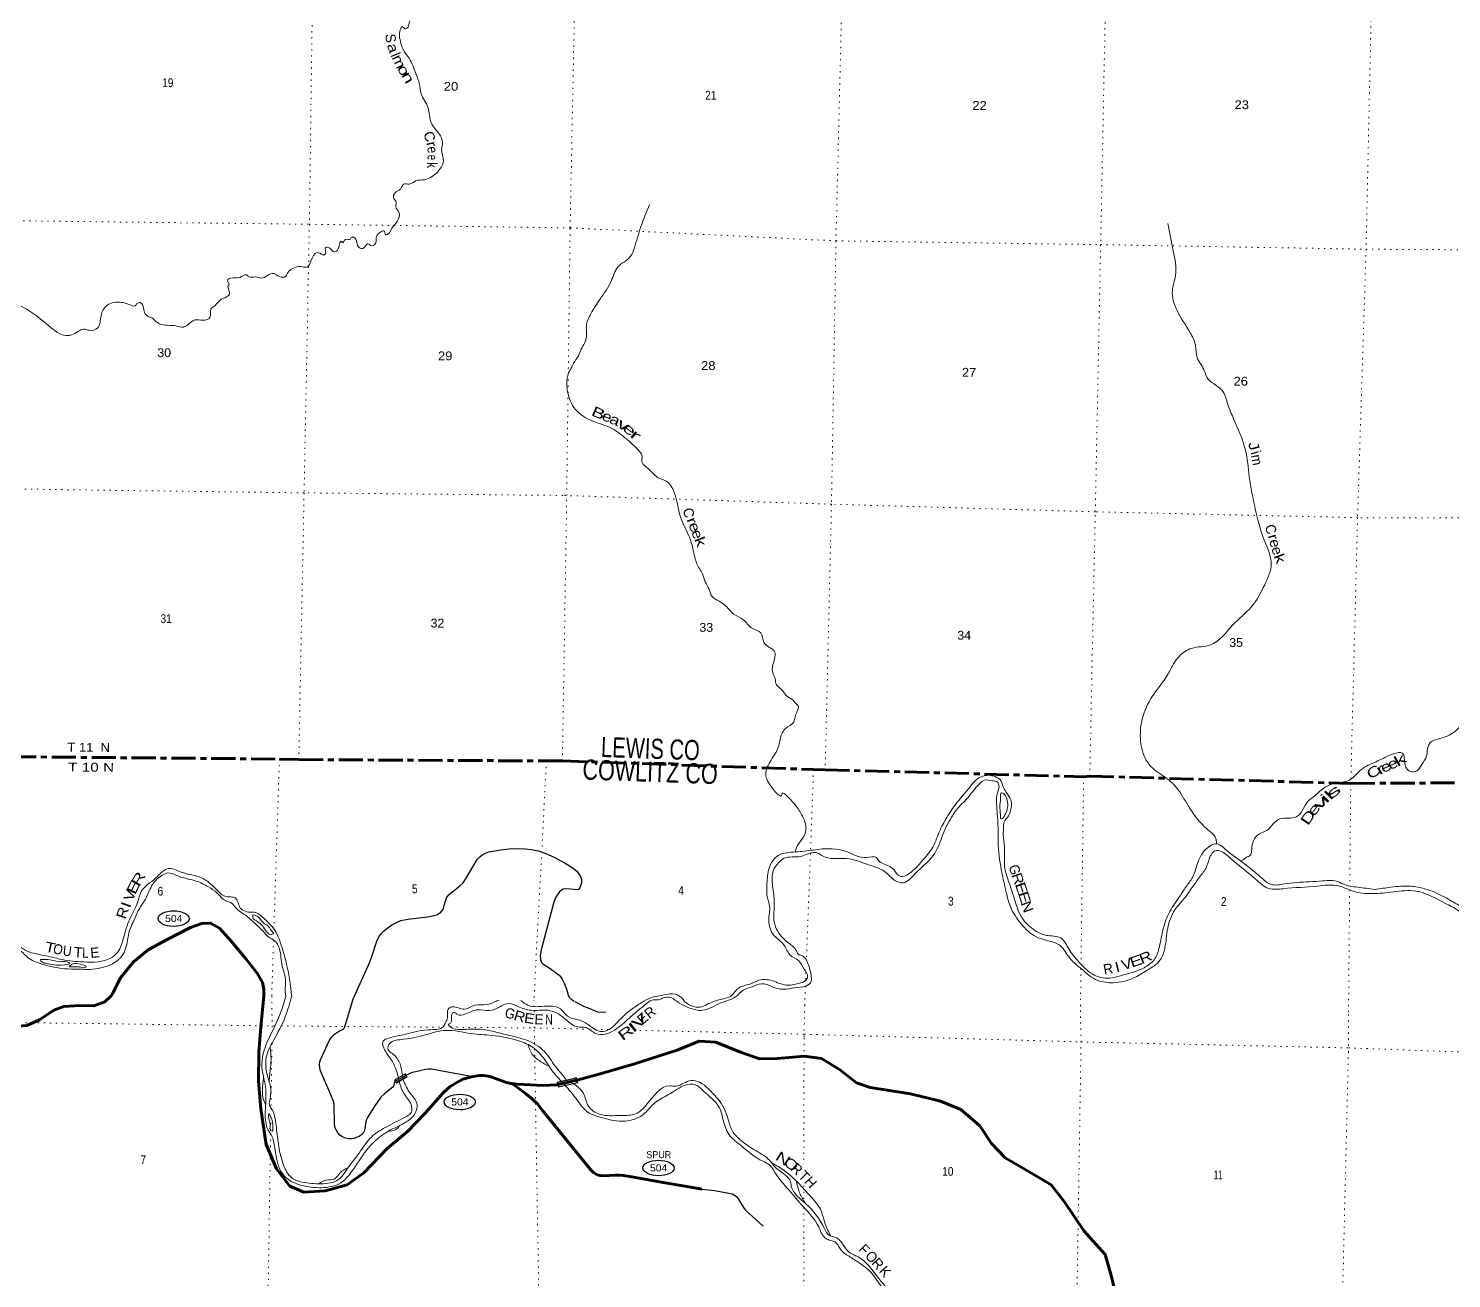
# Model space of a CAD drawing. Header units: feet. Extents: x -509309 to -252658, y -547785 to -360805.
# Drawn here: x -408342 to -380073, y -414164 to -389333 of the extents above; entities that cross this region are included whole.
import ezdxf
from ezdxf.enums import TextEntityAlignment as Align

# ---------------------------------------------------------------- set-up
doc = ezdxf.new("R2010")
doc.units = ezdxf.units.FT
doc.header["$LTSCALE"] = 80
doc.linetypes.add('DOTTED', pattern=[1.5, 0.3, -1.2])
doc.linetypes.add('LONG_DASH_SHORT_DASH', pattern=[9.9, 6, -1.2, 1.5, -1.2])
for name, color, linetype, lineweight in [('11', 7, 'LONG_DASH_SHORT_DASH', 60), ('17', 7, 'Continuous', 25), ('23', 7, 'Continuous', 70), ('29', 7, 'Continuous', 25), ('31', 7, 'Continuous', 13), ('39', 7, 'Continuous', 13), ('59', 7, 'Continuous', 13), ('6', 7, 'DOTTED', 25), ('7', 7, 'DOTTED', 13)]:
    doc.layers.add(name, color=color, linetype=linetype, lineweight=lineweight)
doc.layers.add('12', color=7, linetype='Continuous')
doc.layers.add('41', color=7, linetype='Continuous')

msp = doc.modelspace()

# ---------------------------------------------------------------- linework, layer by layer
at = {"layer": '11'}
msp.add_lwpolyline([(-411290.65, -403790.32), (-408670.03, -403799.57), (-403356.15, -403845.11), (-402970.56, -403857.08), (-398050.18, -403882.49), (-397734.7, -403881.31), (-392746.38, -404054.56), (-392515.37, -404058.12), (-387381.8, -404195.4), (-387259.07, -404185.22), (-382075.37, -404329.31), (-379655.6, -404316.21)], dxfattribs=at)
at = {"layer": '17'}
for centre in [(-405458.62, -407014.22), (-399774.51, -410658.32), (-395826.54, -411968.25)]:
    msp.add_ellipse(centre, major_axis=(309.24, -1), ratio=0.500121, dxfattribs=at)
at = {"layer": '23'}
for points in [[(-403664.61, -408550.37), (-403668.99, -408413.2), (-403691.06, -408286.17), (-403796.48, -408095.52), (-404019.09, -407820.62), (-404306.8, -407470.31), (-404549.7, -407207.16), (-404722.84, -407103.95), (-404895.73, -407109.33), (-405126.06, -407188.24), (-405598.23, -407436.37), (-405965.07, -407631.82), (-406254.32, -407874.72), (-406514.56, -408188.45), (-406665.33, -408497.51)], [(-411413.63, -410666.41), (-411175.46, -410466.7), (-410964.74, -410235.18), (-410674.4, -410045.19), (-410297.94, -409868.72), (-409981.94, -409705.29), (-409707.98, -409414.55), (-409446.12, -409246.18), (-409161.54, -409160.58), (-408749.93, -409163.54), (-408376.03, -409139.73), (-408125.08, -409023.42), (-407834.7, -408831.43), (-407636.72, -408760.44), (-407319.13, -408741.7), (-407040.08, -408746.43), (-406823.86, -408665.7), (-406699.42, -408549.26), (-406665.33, -408497.51)], [(-398732.77, -410292.3), (-398759.29, -410290), (-398846.49, -410269.69), (-399136.43, -410162.86), (-399179.48, -410148.51), (-399249.89, -410136.26), (-399298.36, -410132.1), (-399382.4, -410134.15), (-399539.41, -410157.48), (-399710.35, -410205.92), (-399834.42, -410267.02), (-399962.46, -410347.42), (-400098.87, -410469.5), (-400461.13, -410877.29), (-400814.66, -411243.03), (-401217.94, -411581.8), (-401677.85, -412064.3), (-402011.22, -412305.8), (-402446.87, -412418.98), (-402869.05, -412447.99), (-403148.22, -412330.74), (-403417.56, -411986.6), (-403620.27, -411500.92), (-403722.92, -410795.91), (-403769.87, -410242.54), (-403764.09, -409657.92), (-403725.84, -409172.3), (-403664.61, -408550.37)], [(-386719.46, -414574.22), (-386836.05, -414102.05), (-386951.58, -413686.17), (-387369.5, -413220.96), (-387771.34, -412635.45), (-388028.81, -412301.56), (-388382.68, -412088.6), (-388937.56, -411767.75), (-389209.85, -411479.82), (-389441.02, -411134.31), (-389821.11, -410808.39), (-390223.94, -410640.81), (-390817.92, -410496.12), (-391619.04, -410370.03), (-391890.62, -410279.02), (-392229.56, -410014.08), (-392587.28, -409791.01), (-392931.93, -409746.99), (-393464.87, -409794.22), (-393820.37, -409798.25), (-394199.74, -409669.25), (-394686.38, -409470.12), (-395015.35, -409448.47), (-395456.12, -409627.87), (-396324.3, -409908.54), (-396320.28, -409908.6), (-396988.11, -410096.22), (-397422.73, -410217.08), (-397821.78, -410312.22), (-397854.78, -410314.24), (-398116.56, -410330.28), (-398626.13, -410301.55), (-398732.77, -410292.3)], [(-398732.77, -410292.3), (-398469.22, -410485.81), (-398328.83, -410599.6), (-398281.68, -410646.76), (-398239.65, -410686.77), (-398128.97, -410826.22), (-397177.9, -411999.2), (-397116.42, -412058.66), (-397046.72, -412101.74), (-396985.24, -412120.18), (-396903.24, -412126.35), (-396690.08, -412111.98), (-396608.09, -412109.94), (-396524.06, -412116.08), (-396399.02, -412134.55), (-395693.92, -412265.79), (-395074.91, -412372.43), (-394963.56, -412386.2)]]:
    msp.add_lwpolyline(points, dxfattribs=at)
at = {"layer": '29'}
for points in [[(-401881.09, -408582.33), (-401568.75, -407894.87), (-401516.92, -407749.66), (-401422.71, -407459.85), (-401382.16, -407376.27), (-401342.37, -407325.01), (-401288.86, -407262.18), (-401205.01, -407195.36), (-401122.99, -407137.71), (-401033.95, -407089.05), (-400946.76, -407054.74), (-400806.81, -407028.81), (-400412.87, -406976.95), (-400281.06, -406954.21), (-400215.91, -406930.27), (-400148.89, -406889.38), (-400107.06, -406831.74), (-400081.14, -406753.95), (-400060.41, -406665.79), (-400029.67, -406588.59), (-399987.84, -406536.14), (-399846.95, -406425.23), (-399764.01, -406357.81), (-399707.94, -406302.77), (-399645.74, -406214.6), (-399428.04, -405841.21), (-399372.67, -405787.34), (-399329.56, -405747.86), (-399263.81, -405714.73), (-399199.98, -405690.82), (-398961.54, -405649.33), (-398789.53, -405631.76), (-398608.11, -405623.98), (-398474.31, -405628.59), (-398351.53, -405642.13), (-398215.15, -405670.07), (-398065.15, -405719.92), (-397898.96, -405794.54), (-397678.98, -405911.81), (-397541.31, -405996.79), (-397448.32, -406075.17), (-397380.63, -406167.93), (-397355.02, -406238.53), (-397354.71, -406302.77), (-397391, -406401.3), (-397409.44, -406430.42), (-397437.65, -406442.79), (-397572.41, -406432.42), (-397676.08, -406422.04), (-397720.45, -406430.42), (-397753.83, -406447.97), (-397790.42, -406484.87), (-397826.4, -406530.95), (-397862.99, -406588.59), (-397904.15, -406686.53), (-398147.76, -407609.64), (-398176.59, -407747.69), (-398173.68, -407827.45), (-398150.67, -407885.12), (-398121.85, -407915.61), (-397976.71, -408008.96), (-397800.48, -408138.61), (-397765.8, -408175.54), (-397738.59, -408214.44), (-397691.63, -408309.75), (-397644.98, -408439.4), (-397620.67, -408538.57), (-397593.46, -408581.35), (-397558.46, -408613.77), (-397500.07, -408657.07)], [(-401377.77, -410608.88), (-401485.88, -410771.38), (-401604.76, -410964.14), (-401626.79, -411007.72), (-401637.56, -411050.27), (-401662.16, -411185.62), (-401673.93, -411239.45), (-401694.95, -411275.85), (-401725.17, -411307.12), (-401768.74, -411333.26), (-401825.61, -411360.44), (-401879.42, -411382.48), (-401934.24, -411391.2), (-401986.01, -411390.68), (-402044.93, -411376.84), (-402104.89, -411349.67), (-402159.71, -411315.32), (-402199.18, -411271.74), (-402225.3, -411225.09), (-402247.85, -411171.77), (-402260.67, -411103.59), (-402268.34, -410710.37), (-402277.07, -410660.64), (-402334.46, -410517.1), (-402543.53, -410037.24), (-402556.24, -409992.55), (-402558.8, -409903.86), (-402553.26, -409861.39), (-402543.53, -409819.87), (-402367.25, -409442.55), (-402314.47, -409366.16), (-402260.67, -409311.3), (-402224.28, -409282.08), (-402162.28, -409245.68), (-402080.29, -409204.67), (-402064.4, -409177.5), (-402039.3, -409098.04), (-401882.31, -408586.13)], [(-397489.19, -408663.52), (-397313.24, -408755.09), (-397210.76, -408796.1), (-397085.73, -408849.42), (-397036.53, -408863.77), (-396870.51, -408869.92)], [(-399547.35, -410154.07), (-400334.48, -410008.03), (-400398.02, -410003.93), (-400457.46, -410012.13), (-400680.87, -410063.4), (-400719.82, -410073.65), (-400769.01, -410092.11), (-400842.8, -410129.02), (-401035.97, -410238.22), (-401060.07, -410254.11), (-401067.74, -410265.9), (-401076.46, -410284.87), (-401092.86, -410342.29), (-401102.59, -410360.23), (-401127.71, -410383.3), (-401277.33, -410500.19), (-401334.72, -410557.61), (-401377.77, -410608.88)], [(-394963.56, -412386.2), (-394710.06, -412417.54), (-394396.46, -412472.91), (-394362.63, -412484.18), (-394331.89, -412498.53), (-394305.24, -412514.94), (-394273.48, -412538.53), (-394247.85, -412570.31), (-394203.79, -412645.16), (-394121.8, -412772.31), (-394094.12, -412814.34), (-394027.51, -412874.84), (-393744.65, -413120.92)]]:
    msp.add_lwpolyline(points, dxfattribs=at)
at = {"layer": '31'}
for p, q in [((-401071.55, -410216.34), (-400854.92, -410091.57)), ((-400857.86, -410102.49), (-401060.62, -410219.28)), ((-401031.17, -410270.39), (-400828.41, -410153.61)), ((-400828.42, -410153.61), (-400857.86, -410102.49)), ((-400854.92, -410091.57), (-400817.49, -410156.56)), ((-401060.61, -410219.28), (-401031.17, -410270.4))]:
    msp.add_line(p, q, dxfattribs=at)
msp.add_lwpolyline([(-400817.49, -410156.56), (-401034.12, -410281.33), (-401071.55, -410216.34)], dxfattribs=at)
at = {"layer": '39'}
for points in [[(-400476.96, -388791.18), (-400572.64, -388868.14), (-400632.35, -388957.71), (-400644.35, -389078.18), (-400717.21, -389111.25), (-400779.33, -389224.92), (-400821.19, -389328.84), (-400869.57, -389338.15), (-400911.1, -389297.29), (-400956.33, -389360.95), (-400951.97, -389588.25), (-400900.39, -389753.95), (-400782.55, -389922.67), (-400639.13, -390248.64), (-400577.73, -390428.55), (-400540.8, -390630.22), (-400406.44, -390895.72), (-400341.13, -391206.41), (-400181.96, -391428.05), (-400116.32, -391593.96), (-400134.63, -391732.43), (-400098.25, -391968.28), (-400218.3, -392185.62), (-400332.32, -392278.38), (-400475.95, -392338.51), (-400651.1, -392359.95), (-400778.73, -392424.35), (-400889.25, -392424.66), (-400953.17, -392526.23), (-401052.71, -392593.08), (-401082.84, -392717.29), (-401037.65, -392780.33), (-401043.22, -392876.77), (-400984.68, -392984.25), (-401097.66, -393262.03), (-401099.71, -393264.01), (-401206.76, -393423.24), (-401245.06, -393430.69), (-401275.96, -393353.8), (-401330.46, -393369.05), (-401430.45, -393464.04), (-401442.51, -393588.53), (-401513.82, -393649.78), (-401603.67, -393614.21), (-401679.26, -393691.47), (-401771.6, -393686.03), (-401820.16, -393582.72), (-401876.8, -393481.31), (-401939.3, -393494.42), (-401951.74, -393518.36), (-402042.23, -393523), (-402103.5, -393584.4), (-402121.32, -393568.04), (-402204.43, -393737.69), (-402287.25, -393764.57), (-402380.33, -393680.69), (-402444.87, -393695.78), (-402436.29, -393786.41), (-402473.23, -393834.1), (-402493.22, -393827.76), (-402605.06, -393785.82), (-402732.33, -393952.78), (-402796.45, -394066.42), (-402979.22, -394061.6), (-403104.58, -394109.95), (-403184, -394175.09), (-403233.54, -394256.77), (-403354.16, -394260.95), (-403467.72, -394200.89), (-403592.95, -394241.19), (-403716.37, -394293.59), (-403836.5, -394267.61), (-403963.09, -394267.67), (-404010.69, -394228.73), (-404142.07, -394276.98), (-404325.13, -394290.26), (-404386.3, -394345.62), (-404361.65, -394436.49), (-404363.66, -394436.46), (-404347.88, -394579.48), (-404524.99, -394721.55), (-404635.31, -394834.47), (-404718.94, -394911.61), (-404737.64, -395074.21), (-404869.15, -395130.51), (-405037.82, -395123.89), (-405202.42, -395238), (-405265.12, -395263.17), (-405413.48, -395242.79), (-405744.28, -395197.49), (-405875.17, -395090.9)], [(-396005.13, -392829.58), (-396177.09, -393275.38), (-396306.41, -393693.68), (-396381.42, -393859.44), (-396631.94, -394068.74), (-396765.11, -394352.25), (-396987.87, -394708.78), (-397171.46, -395003.58), (-397259.72, -395243.54), (-397254.22, -395400.47), (-397293.33, -395582.87), (-397361.54, -395700.47), (-397418.01, -395838.35), (-397514.76, -395981.65), (-397562.62, -396083.48), (-397612.33, -396175.22), (-397647.94, -396389.84), (-397632.46, -396550.95), (-397477.33, -396899.22), (-397141.45, -397127.61), (-396752.07, -397278.38), (-396458.14, -397492.04), (-396236.4, -397696.55), (-396154.13, -397828.53), (-396155.95, -397941.11), (-396025.61, -398081.87), (-395843.46, -398249.57), (-395675.89, -398324.54), (-395516.68, -398544.18), (-395452.21, -398782.46), (-395388.1, -399042.86), (-395304.74, -399231.16), (-395144.79, -399653.91), (-395107.56, -399837.48), (-395014.71, -400060.11), (-394950.14, -400167.68), (-394900.41, -400323.29), (-394820.45, -400473.33), (-394756.56, -400623.13), (-394623.37, -400711.65), (-394426.99, -400869.51), (-394330.15, -400969.54), (-394148.94, -401070.86), (-393955, -401254.83), (-393793.58, -401337.75), (-393732.29, -401523.7), (-393621.48, -401629.97), (-393528.07, -401693.75), (-393552.61, -401968.87), (-393551.51, -402149.88), (-393510.88, -402247.03), (-393484.71, -402368.09), (-393389.68, -402456.02), (-393259.56, -402610.85), (-393183.84, -402650.22), (-393110.72, -402725.75), (-393045.76, -402809.2), (-393065.04, -402883.31), (-393111.21, -403005.27), (-393141.09, -403113.4), (-393299.75, -403233.63), (-393403.34, -403427.1), (-393467.44, -403663.4), (-393566.58, -403830.8), (-393695.74, -404114.37), (-393619.09, -404344.79), (-393375.28, -404551.65), (-393375.18, -404545.62), (-393170.48, -404685.51), (-392997.5, -404923.45), (-392900.96, -405166.25), (-392917.84, -405340.95), (-393020.78, -405494.21), (-393097.48, -405639.83), (-393108.98, -405691.51)], [(-385711.49, -393205.1), (-385599.79, -393753.8), (-385555.38, -394239.12), (-385618.5, -394539.8), (-385532.3, -394925.21), (-385262.32, -395377.81), (-385161.95, -395632.73), (-385127.61, -395870.55), (-385049.5, -396010.51), (-384979.22, -396138.28), (-384932.96, -396259.65), (-384633.75, -396519.64), (-384515.76, -396802.99), (-384403.76, -397084.24), (-384168.68, -397707.22), (-384090.8, -398235.29), (-383972.56, -398876.59), (-383782.09, -399525.04), (-383654.54, -399963.38), (-383783.86, -400381.68), (-384046.09, -400818.04), (-384415.59, -401178.35), (-384864.11, -401579.67), (-385240.93, -401646.27), (-385480.53, -401801.45), (-385595.52, -401954.53), (-385701.22, -402153.99), (-385987, -402555.81), (-386198.87, -402984.91), (-386255.55, -403384.21), (-386179.55, -403779.53), (-386042.4, -403996.81), (-385746.56, -404216.53), (-385503.28, -404455.56), (-385280.02, -404814.93), (-385053.78, -405114.02), (-384889.54, -405271.39), (-384770.93, -405391.86), (-384745.92, -405460.62), (-384743.8, -405525.49)], [(-405875.17, -395090.9), (-406024.41, -395000.12), (-406056.71, -394885), (-406121.31, -394779.44), (-406185.92, -394798.56), (-406220.75, -394840.25), (-406342.93, -394816.25), (-406494.95, -394773.69), (-406777.15, -394829.68), (-406899.11, -395040.97), (-406971.34, -395283.18), (-407134.83, -395328.93), (-407208.8, -395305.67), (-407451.54, -395406.51), (-407596.63, -395432.43), (-407937.09, -395238.16), (-408389.81, -394903.41), (-408585.57, -394832.03), (-408753.5, -394903.85), (-409094.28, -394979.05), (-409470.97, -395162.28), (-409803.34, -395462.83), (-410045.8, -395794.93), (-410211.76, -395993.47), (-410255.34, -396079.28), (-410338.15, -396106.15), (-410413.71, -396056.73), (-410495.97, -396049.43), (-410625.55, -396234.46), (-410676.06, -396376.46), (-410661.55, -396473.21), (-410726.22, -396496.34), (-410852.64, -396486.35), (-410928.14, -396557.59), (-410957.17, -396613.45), (-411026.7, -396688.79), (-411035.1, -396710.79), (-411166.86, -396873.7)], [(-379632.24, -402906.73), (-379810.93, -403087.19), (-380017.39, -403305.22), (-380327.04, -403443.23), (-380495.04, -403519.07), (-380538.52, -403598.84), (-380569.6, -403781.36), (-380664.86, -403956.86), (-380771.36, -404081.91), (-380884.08, -404094.25), (-380996.84, -403964.17), (-381049.62, -403729.55), (-381223.95, -403739.12), (-381497.21, -403863.62), (-381800.97, -404009.77), (-381955.75, -404138.1), (-382098.41, -404262.59), (-382348.44, -404317.07), (-382586.97, -404405.9), (-382784.52, -404569.77), (-382935.22, -404694.14), (-383038.48, -404867.51), (-383153.02, -404992.44), (-383485.25, -405035.59), (-383623.57, -405140.04), (-383731.95, -405257.02), (-383904.03, -405336.82), (-384008.65, -405469.95), (-384043.49, -405636.32), (-384073.56, -405756.51), (-384150.64, -405801.58), (-384205.49, -405838.94), (-384265.95, -405863.92)], [(-394836.51, -408703.7), (-394588.25, -408619.24), (-394396.41, -408559.86), (-394232.98, -408393.45), (-394010.68, -408314.42), (-393830.63, -408238.76), (-393567.57, -408248.84), (-393289.71, -408337.58), (-393043.99, -408301.14), (-392900.35, -408241.01), (-392865.07, -408171.17), (-392930.9, -408017.32), (-393042.71, -407848.69), (-393215.63, -407731.41), (-393282.24, -407625.81), (-393336.99, -407532.47), (-393532.94, -407348.47), (-393636.62, -407049.25), (-393619.96, -406763.95), (-393657.86, -406622.61), (-393668.38, -406278.57), (-393615.24, -405973.72), (-393412.6, -405743.57), (-393279.4, -405707.41), (-392925.24, -405674.65), (-392572.92, -405631.81), (-392057.56, -405696.04), (-391693.58, -405802.19), (-391498.7, -405803.17), (-391437.69, -405882.54), (-391326.07, -405938.55), (-391152.9, -406039.75), (-391054.34, -406157.9), (-390988.34, -406177.02), (-390814.25, -406097.25), (-390560.88, -405835.7), (-390378.13, -405593.17), (-390234.04, -405255.54), (-390076.7, -404968.38), (-389885.43, -404695.82), (-389651.82, -404413.86), (-389461.82, -404219.71), (-389356.68, -404179.1), (-389270.08, -404166.36), (-389181.92, -404181.79), (-389040.43, -404254.35), (-388978.42, -404396.07), (-388919.91, -404505.56), (-388827.92, -404657.8), (-388841.86, -404898.9), (-388918.36, -405032.45), (-388926.53, -405040.37), (-388973.35, -405202.54), (-388974.65, -405407.63), (-388952.53, -405655.32), (-388951.76, -405981.11), (-388877.83, -406255.73), (-388786.95, -406526.36), (-388703.53, -406785.28), (-388618.26, -406979.65), (-388416.86, -407199.93), (-388121.86, -407347.24), (-387835.38, -407399.91), (-387668.3, -407629.72), (-387487.19, -407861.75), (-387202.01, -408119.52), (-386867.74, -408199.07), (-386649.95, -408150.13), (-386179.2, -407990.47), (-385981.78, -407834.64), (-385885.74, -407610.89), (-385811.86, -407266.14), (-385691.62, -406912.05), (-385489.63, -406597.43), (-385343.4, -406376.46), (-385219.92, -406195.37), (-385127.41, -405941.4), (-384953.7, -405636.39), (-384736.98, -405529.13), (-384524.31, -405673.16), (-384299.94, -405839.5), (-384061.84, -406026.16), (-383829.89, -406220.77), (-383656.94, -406336.04), (-383397.58, -406325.96), (-383149.97, -406297.59), (-382635.07, -406265.29), (-382319.91, -406284.21), (-382236.19, -406325.72), (-381935.85, -406390.67), (-381601.06, -406438.05)], [(-394628.46, -408707.21), (-394456.02, -408643.4), (-394298.14, -408571.42), (-394147.31, -408439.01), (-393965.32, -408367.4), (-393783.52, -408307.86), (-393569.48, -408367.46), (-393345.28, -408419.17), (-393121.75, -408388.42), (-392898.15, -408353.65), (-392792.14, -408258.76), (-392790.68, -408168.29), (-392858.74, -407903.81), (-392931.09, -407780.03), (-393000.78, -407740.75), (-393038.82, -407732.12), (-393087.81, -407654.95), (-393261.89, -407485.36), (-393459.3, -407267.15), (-393526.55, -407077.09), (-393526.51, -406701.04), (-393559.29, -406366.72), (-393546.36, -406063.27), (-393435.22, -405900.08), (-393333.42, -405817.18), (-392999.27, -405780.09), (-392720.7, -405699.92), (-392515.22, -405791.56), (-392093.76, -405822.17), (-391655.71, -405945.55), (-391308.55, -406097.69), (-391130.29, -406257.28), (-390968.25, -406302.01), (-390728.23, -406120.69), (-390428.23, -405833.72), (-390294.44, -405636.69), (-390139.5, -405248.95), (-390011.09, -405011.62), (-389901.99, -404850.41), (-389691.35, -404622.39), (-389457.78, -404342.44), (-389348, -404263.69), (-389197.5, -404276.06), (-389101.44, -404299.66), (-389064.28, -404362.57), (-389094.93, -404518.95), (-389110.23, -404719.81), (-389083.15, -405158.62), (-389080.5, -405492.48), (-389017.05, -406042.44), (-388934.86, -406427.8), (-388834.07, -406781.27), (-388624.51, -407118.31), (-388325.27, -407376.29), (-387975.42, -407486.24), (-387867.72, -407536.16), (-387684.51, -407762.19), (-387425.38, -408015.54), (-387099.5, -408241.75), (-386796.85, -408288.64), (-386389.45, -408194.36), (-386129.89, -408047.53), (-385859.21, -407834.51), (-385769.04, -407600.62), (-385710.45, -407207.37), (-385567.91, -406841.56), (-385395.7, -406629.04), (-385229.32, -406404.36), (-385079.17, -406189.49), (-384943.38, -405992.49), (-384851, -405746.57), (-384773.4, -405669.33), (-384641.01, -405683.43), (-384551.52, -405741.12), (-384398.96, -405874.18), (-383974.62, -406224.58), (-383702.46, -406417.79), (-383415.17, -406420.2), (-382739.21, -406368.26), (-382317.19, -406364.69), (-382025.56, -406471.74), (-381652.57, -406517.7), (-381222.07, -406486.11), (-380781.72, -406466.74), (-380607.67, -406513.66), (-380204.91, -406706.87), (-379932.1, -406859.88), (-379802.8, -406940.3), (-379699.23, -406961.3)], [(-389034.81, -405026.64), (-389037.04, -404916), (-389045.2, -404799.24), (-389032.11, -404610.41), (-389016.52, -404516.14), (-388960.7, -404543.14), (-388902.38, -404664.69), (-388890.69, -404811.67), (-388934.85, -404933.66), (-388974.16, -405003.44), (-389004.77, -405033.13), (-389034.84, -405028.75)], [(-411371.29, -408367.23), (-410943.85, -407987.59), (-410644.14, -407718.71), (-410330.7, -407470.15), (-410041.33, -407343.89), (-409858.49, -407344.69), (-409684.66, -407281.01), (-409504.32, -407187.26), (-409308.43, -407125.92), (-409062.09, -407175.96), (-408940.69, -407248.21), (-408834.16, -407370.51), (-408690.15, -407410.93), (-408525.72, -407556.24), (-408364.66, -407661.27), (-408120.62, -407729.38), (-407776.21, -407803.05), (-407722.2, -407817.95), (-407309.13, -407870.56), (-406755.77, -407820.75), (-406564.61, -407678.91), (-406455.67, -407403.07), (-406326.97, -407022.97), (-406172.93, -406691.52), (-406101.19, -406479.46), (-405811.46, -406206.41), (-405567.35, -406021.13), (-405305.27, -406091.53), (-404903.25, -406206.3), (-404611.53, -406431.99), (-404414.96, -406577.8), (-404312.61, -406585.4), (-404234.56, -406604.7), (-404177.76, -406696.07), (-404133.31, -406805.34), (-404017.87, -406873.48), (-403955.83, -406888.51), (-403953.82, -406888.54), (-403827.33, -406894.51), (-403668.41, -407007.56), (-403506.22, -407166.91), (-403421.85, -407292.88), (-403379.05, -407380.01), (-403304.15, -407594.32), (-403201.71, -407969.94), (-403144.59, -408290.56), (-403113.09, -408560.01)], [(-411242.49, -408415.81), (-410832, -408029.53), (-410479.16, -407705.16), (-410204.11, -407470.09), (-410036.37, -407410.33), (-409859.76, -407423.1), (-409716.39, -407379.06), (-409487.44, -407261.92), (-409370.32, -407225.51), (-409133.86, -407265.35), (-408920.8, -407385.26), (-408735.99, -407512.78), (-408676.15, -407539.84), (-408674.24, -407545.91), (-408554.91, -407622.15), (-408360.61, -407784), (-408069.47, -407921.2), (-407751.17, -407994.47), (-407223.18, -408022.7), (-407066.43, -408021.09), (-406846.75, -407980.23), (-406581.46, -407851.59), (-406460.8, -407720.72), (-406367.25, -407402.42), (-406315.79, -407202.12), (-406253.36, -407068.34), (-406167.75, -406868.56), (-406017.18, -406627.55), (-405873.77, -406332.14), (-405681.99, -406152.09), (-405572.77, -406107.52), (-405398.75, -406156.45), (-405166.83, -406228.39), (-405008.75, -406269.03), (-404767.5, -406385.35), (-404594.65, -406506.66), (-404430.29, -406655.99), (-404320.45, -406697.89), (-404192.05, -406834.6), (-404060.9, -406925.1), (-403876.52, -407078.76), (-403682.64, -407266.75), (-403562.02, -407387.25), (-403454.58, -407453.25), (-403372.06, -407569.15), (-403309.4, -407920.02), (-403234.5, -408259.01), (-403241.47, -408441.9), (-403231.22, -408557.93)], [(-381601.06, -406438.05), (-381276.8, -406390.75), (-380884.66, -406370.64), (-380608.19, -406421.15), (-380216.99, -406584.02), (-379928.34, -406751.35), (-379697.65, -406871.54)], [(-403882.28, -406937.91), (-403778.44, -406977.71), (-403652.11, -407118.41), (-403606.27, -407141.24), (-403505.77, -407263.44), (-403472.33, -407308.19), (-403536.94, -407327.31), (-403610.45, -407275.9), (-403692.94, -407158), (-403811.94, -407061.66), (-403887.17, -406992.13), (-403882.28, -406937.91)], [(-408096.07, -407826.28), (-407907.34, -407835.21), (-407719.03, -407870.29), (-407570.41, -407874.58), (-407522.59, -407899.45), (-407627.6, -407932.02), (-407830.58, -407934.93), (-407998.84, -407902.18), (-408084.7, -407868.68), (-408100.41, -407846.32), (-408096.07, -407826.28)], [(-407527.55, -407957.69), (-407452.44, -407910.58), (-407309.98, -407922.83), (-407219.91, -407944.33), (-407198.04, -407958.74), (-407210.45, -407980.67), (-407314.84, -407975.04), (-407439.39, -407973.12), (-407503.67, -407972.14), (-407527.81, -407973.78), (-407527.55, -407957.69)], [(-403231.22, -408557.93), (-403341.9, -408909.55), (-403562.81, -409390.06), (-403693.71, -409771.63), (-403696.11, -410034.82), (-403635.11, -410349.31), (-403624.86, -410576.54), (-403637.94, -410877.72), (-403579.32, -411214.27), (-403505.09, -411338.1), (-403457.76, -411509.7), (-403371.58, -411929.68), (-403317.1, -412050.99), (-403120.27, -412233.82), (-402778.9, -412341.02), (-402367.33, -412345.98), (-402181.63, -412288.85), (-401879.29, -411982.52), (-401597.43, -411579.39), (-401397.26, -411377.83), (-401147.51, -411213.28), (-400839.6, -411053.73), (-400659.91, -410875.93), (-400622.86, -410701.74), (-400777.38, -410455.99), (-400901.36, -410207.02)], [(-403113.09, -408560.01), (-403240.36, -408961.51), (-403473.22, -409435.79), (-403617.36, -409768.91), (-403600.96, -410108.76), (-403536.74, -410350.97), (-403540.58, -410579.98), (-403553.11, -410728.46), (-403504.2, -410805.64), (-403475.1, -410866.41), (-403417.78, -411160.75), (-403369.9, -411539.32), (-403267.89, -411922.82), (-403119.19, -412156.42), (-402765.68, -412270.91), (-402396.23, -412273.15), (-402214.61, -412219.97), (-402001.69, -411976.43), (-401742.81, -411627.17), (-401529.39, -411353.49), (-401259.19, -411167.18), (-400872.29, -410966.77), (-400735.93, -410858.57), (-400729.93, -410740.12), (-400874.58, -410504.58), (-400979.88, -410251.85)], [(-400979.43, -410252.92), (-401025.7, -410055.94), (-401128.3, -409827.15), (-401261.61, -409634), (-401292.61, -409446.61), (-401189.25, -409390.09), (-400848.56, -409311.47), (-400397.26, -409222.66), (-400098.94, -409155.38), (-400053.39, -409073.77), (-400015.81, -408988), (-400006.83, -408811.33), (-399923.81, -408770.54), (-399685.59, -408814.77), (-399477.43, -408735.91), (-399240.24, -408721.84), (-399080.71, -408668.28), (-398991.05, -408631.9)], [(-400003.84, -409112.79), (-399949.07, -409079.55), (-399935.91, -409013.47), (-399928.11, -408907.11), (-399901.5, -408877.42), (-399825.82, -408914.87), (-399671.18, -408913.47), (-399418.69, -408825.32), (-399190, -408839.24), (-398978, -408770.49), (-398834.32, -408704.61), (-398620.36, -408758.47), (-398352.56, -408835.34), (-397923.19, -408856.68), (-397781.86, -408931.41), (-397627.26, -409052.58), (-397434.35, -409164.35), (-397279.94, -409177.02), (-397075.08, -409295.02), (-396884.57, -409310.3), (-396692.38, -409225.15), (-396405.31, -408990.9), (-396197.45, -408809.56), (-396040.5, -408682.88)], [(-398557.93, -408639.41), (-398423.15, -408733.68), (-397993.71, -408751), (-397773.75, -408806.97), (-397619.73, -408962.29), (-397421.99, -409025.92), (-397300.27, -409072.19), (-397097.73, -409208.24), (-396949.98, -409258.96), (-396826.95, -409226.89), (-396604.83, -409033.73), (-396376.49, -408828.63), (-396160.71, -408680.86)], [(-396160.71, -408680.86), (-395976.14, -408585.83), (-395716.03, -408529.5), (-395494.8, -408516.82), (-395359.44, -408595.32), (-395278.53, -408687.05), (-395266.77, -408696.2)], [(-396040.5, -408682.88), (-395977.05, -408642.12), (-395789.77, -408616.85), (-395706.83, -408581.93), (-395694.74, -408580.1), (-395554.29, -408592.32), (-395472.8, -408647.87), (-395433.02, -408672.61), (-395414.8, -408693.6)], [(-395414.8, -408693.6), (-395221.12, -408785.91), (-394946.83, -408834.77), (-394809.61, -408794.9), (-394628.46, -408707.21)], [(-395266.77, -408696.2), (-395114.38, -408767.63), (-394964.65, -408765.31), (-394836.51, -408703.7)], [(-400901.36, -410207.02), (-400960.88, -409902.32), (-401110.05, -409696.85), (-401195.09, -409619.05), (-401158.74, -409487.05), (-400958.82, -409420.11), (-400455.16, -409322.15), (-400046.05, -409234.64), (-399551.1, -409297.28), (-399134.04, -409334.49), (-398601.69, -409441.96), (-398314.79, -409577.43), (-398093.75, -409808.23), (-397913.37, -410068.49), (-397760.54, -410243.28)], [(-397651.75, -410220.65), (-397902.68, -409909.93), (-398122.81, -409624.89), (-398490.77, -409413.7), (-398834.68, -409325.49), (-399362.92, -409212.06), (-399704.37, -409216.32), (-399978.35, -409149.39), (-400003.84, -409112.79)], [(-403538.95, -409576.51), (-403524.58, -409864.92), (-403553.39, -410145.74), (-403558.41, -410241.21)], [(-398420.31, -409513.66), (-398323.24, -409721.96), (-398160.84, -409857.33), (-398006.21, -409947.37)], [(-403669.89, -410172.17), (-403695.22, -410460.81), (-403683.12, -410577.56), (-403630.96, -410706.77)], [(-397760.54, -410243.28), (-397505.49, -410533.53), (-397201.98, -410876.24), (-397006.46, -410951.89), (-396610.32, -411038.98), (-396270.07, -410986.47), (-396109.76, -410886.71), (-395942.21, -410714.73), (-395536.27, -410456.37), (-395204.37, -410303.26), (-395084.19, -410321.37), (-394919.72, -410452.75), (-394617.82, -410771.33), (-394537.85, -411031.89), (-394420, -411309.17), (-394180.72, -411530.23), (-393756.1, -411834.81), (-393608.92, -411919.69), (-393514.81, -412055.91), (-393233.6, -412410.3), (-392955.82, -412730.47), (-392643.39, -413139.65), (-392522.46, -413352.68), (-392434.9, -413400.37), (-392325.09, -413438.4), (-392250.19, -413522.06), (-392199.3, -413601.28), (-392016.83, -413736.99), (-391816.23, -413868.99), (-391407.94, -414309.93), (-391098.62, -414664.79), (-391098.58, -414662.78), (-390987.7, -414996.21), (-390961.89, -415133.28), (-391074.32, -415251.94), (-391348.4, -415430.14), (-391473.89, -415608.86), (-391570.19, -415723.77), (-391796.82, -415826.43), (-391927.49, -415954.82), (-391974.45, -416120.8), (-391906.82, -416399.24), (-391751.21, -416819.82), (-391573.16, -417339.24), (-391423.77, -417651.21), (-391228.51, -417742.93), (-390796.23, -417830.63), (-390172.75, -418011.99), (-389672.09, -418213.36), (-389215.47, -418405.96), (-388990.53, -418524.31), (-388787.81, -418889.42), (-388657.01, -419112.67), (-388578.15, -419226.58)], [(-388499.01, -419232.23), (-388672.59, -418963.71), (-388858.95, -418580.79), (-388901.53, -418485.63), (-389094.54, -418379.88), (-389425.2, -418219.56), (-389676.63, -418124.88), (-389829.87, -418041.91), (-390185.19, -417915.33), (-390304.16, -417852.16), (-390797.13, -417764.3), (-391177.21, -417677.49), (-391354.7, -417604.16), (-391469.34, -417375.16), (-391604.98, -416960.94), (-391841.33, -416326), (-391850.27, -416020.43), (-391760.12, -415913.45), (-391561.7, -415816.34), (-391422.83, -415678.04), (-391270.88, -415477.67), (-390951.52, -415233.92), (-390866.86, -415094.7), (-390925.12, -414856.61), (-391110.89, -414558.09), (-391451.66, -414162.5), (-391860.18, -413735.63), (-392053.23, -413631.89), (-392153.46, -413501.59), (-392311.5, -413346.2), (-392435.33, -413305.93), (-392531.41, -413167.66), (-392900.74, -412679.16), (-393188.08, -412330.7), (-393200.89, -412256.13), (-393522.87, -411937.22), (-393617.27, -411819.08), (-393887.2, -411629.64), (-394179.01, -411427.78), (-394358.49, -411233.85), (-394463.93, -410934.68), (-394668.69, -410571.54), (-394674.61, -410565.41), (-395008.97, -410266.38), (-395179.04, -410229.34), (-395482.12, -410340.75), (-395604.54, -410336.67), (-396052.36, -410696.79), (-396284.58, -410893.79), (-396576.28, -410925.02), (-396997.55, -410899.8), (-397217.76, -410739.34), (-397318.01, -410490.49), (-397651.75, -410220.65)], [(-403565.77, -410884.97), (-403526.77, -410953.95), (-403486.41, -411181.69), (-403499.36, -411235.72), (-403527.3, -411225.2), (-403539.8, -411132.56), (-403574.81, -410945.1), (-403567.85, -410888.95), (-403565.77, -410884.97)], [(-401197.32, -411244.47), (-401057.07, -411208.78), (-400994.03, -411161.62), (-400962.84, -411118.79)], [(-393572.35, -411867.17), (-393327.48, -412020.9), (-393052.44, -412264.68), (-392809.82, -412525.98), (-392611.4, -412788.55), (-392519.58, -413061.37), (-392405.34, -413322.99)], [(-402576.28, -412280.46), (-402423.26, -412208.4), (-402270.31, -412188.88), (-402176.42, -412098.05), (-402086.57, -412009.15), (-401997.62, -411970.68)], [(-393085.69, -412237.15), (-393040.91, -412415.57), (-392943.83, -412614.13), (-392889.26, -412692.1)]]:
    msp.add_spline(points, degree=3, dxfattribs=at)
at = {"layer": '59'}
for p, q in [((-397814.41, -410365.48), (-397837.46, -410263.05)), ((-397432.09, -410274.72), (-397462.52, -410174.24))]:
    msp.add_line(p, q, dxfattribs=at)
for points in [[(-397837.46, -410263.05), (-397519.49, -410191.49), (-397462.52, -410174.24)], [(-397467.85, -410184.21), (-397517.45, -410199.23), (-397827.9, -410269.09), (-397808.35, -410355.92)], [(-397814.41, -410365.48), (-397492.7, -410293.08), (-397432.09, -410274.72)], [(-397808.35, -410355.92), (-397494.74, -410285.34), (-397442.06, -410269.38), (-397467.85, -410184.21)]]:
    msp.add_lwpolyline(points, dxfattribs=at)
at = {"layer": '7'}
for p, q in [((-403356.15, -403845.11), (-403466.15, -407220.84)), ((-398050.18, -403882.49), (-398302.26, -408643.86)), ((-392746.38, -404054.56), (-392806.68, -405660.05)), ((-387381.8, -404195.4), (-387433.12, -407926.04)), ((-382075.37, -404329.31), (-382095.43, -406360.31)), ((-392808.85, -405717.67), (-392888.44, -407836.86)), ((-382096.3, -406448.69), (-382120.67, -408918.34)), ((-403473.29, -407439.67), (-403509.51, -408553.09)), ((-392897.58, -408080.27), (-392903.72, -408244.04)), ((-387434.24, -408007.43), (-387445.51, -408829.28)), ((-392907.91, -408355.37), (-392922.2, -408736.38)), ((-398300.38, -408769.7), (-398302.26, -408643.86)), ((-398298.86, -408871.48), (-398299.26, -408845.25)), ((-408636.07, -409079.07), (-403443.76, -409146.72)), ((-403319.62, -409147.37), (-400136.76, -409171.81)), ((-397086.35, -409214.11), (-396818.72, -409220.35)), ((-396690.06, -409223.35), (-396651.47, -409224.25)), ((-403505.82, -409504.38), (-403524.78, -410777.04)), ((-403527.4, -410952.84), (-403531.08, -411200.57)), ((-392938.99, -412319.83), (-392939.35, -412620.53))]:
    msp.add_line(p, q, dxfattribs=at)
for points in [[(-402425.93, -372106.5), (-402525.33, -377393.78), (-402594.48, -382673.47), (-402691.68, -387948.71), (-402760.73, -393222.37), (-402866.94, -398557.8), (-402970.56, -403857.08)], [(-397734.7, -403881.31), (-397649.65, -398611.91), (-397581.89, -393293.99), (-397477.14, -388049.03), (-397314.04, -382798.94), (-397205.46, -377566.1), (-397099.15, -372224.64)], [(-391901.56, -372378.99), (-391991.25, -377686.53), (-392060.46, -382970.24), (-392171.98, -388261.35), (-392301.59, -393552.18), (-392390.04, -398783.31), (-392515.37, -404058.12)], [(-387259.07, -404185.22), (-387150.2, -398934.29), (-387041.65, -393552.71), (-386940.44, -388428.29), (-386856.55, -383231.27), (-386754.23, -377887.74), (-386672.31, -372439.32)], [(-381516.42, -377916.02), (-381556.73, -383151.92), (-381654.77, -388328.67), (-381771.49, -393718.17), (-381939.94, -399050.64), (-382075.34, -404327.3)], [(-411101.17, -393194.38), (-408564.5, -393153.21), (-402760.73, -393222.37), (-397581.89, -393293.99), (-392301.59, -393552.18), (-387044.44, -393627.01), (-381771.49, -393718.17), (-379480.86, -393731.04)], [(-379568.76, -399055.27), (-381939.94, -399050.64), (-387150.2, -398934.29), (-392390.04, -398783.31), (-397723.95, -398609.12), (-402866.94, -398557.8), (-408672.59, -398480.57), (-411195.59, -398513.46)], [(-403509.51, -408553.09), (-403500.49, -409145.98), (-403502.2, -409260.55)], [(-392922.2, -408736.38), (-392935.45, -409385.25), (-392938.49, -411908.68)], [(-387648.59, -421393.26), (-387605.02, -420058.81), (-387517.67, -414753.59), (-387433.06, -409464.4), (-387445.51, -408829.28)], [(-382120.67, -408918.34), (-382122.41, -409656.85), (-382247.23, -414921.25), (-382280.79, -420279.62), (-382341.59, -425705.85), (-382452.51, -431006.65), (-382650.11, -436328.09), (-382824.5, -441702.16), (-383083.07, -447066.77), (-383047.2, -452355.99), (-383058.09, -454621.33)], [(-399956.11, -409173.19), (-398294.18, -409185.96), (-397212.83, -409211.17)], [(-398288.96, -409493.41), (-398294.18, -409185.96), (-398294.48, -409165.63)], [(-396199.09, -409234.8), (-392932.66, -409310.95), (-387433.06, -409464.4), (-382119.62, -409582.55), (-379743.98, -409669.59)], [(-399099.24, -453393.1), (-399065.67, -451964.05), (-398840.38, -446548.65), (-398724.1, -441314.24), (-398604.78, -435991.48), (-398499.42, -430662.46), (-398404.9, -425260.91), (-398281.37, -419926.16), (-398203.24, -414544.43), (-398287.16, -409599.57)], [(-403532.41, -411289.12), (-403580.73, -414533.7), (-403635.84, -419980.12), (-403689.33, -425209.56), (-403818.93, -430574.35), (-403889.95, -435863.77), (-404006.71, -441154.42), (-404156.78, -446514.84), (-404258.8, -449610.28)], [(-392939.51, -412750.06), (-392941.79, -414649.64), (-393010.25, -420053.64), (-393018.14, -420416.22)]]:
    msp.add_lwpolyline(points, dxfattribs=at)

# ---------------------------------------------------------------- texts
at = {"layer": '12'}
for s, width, p in [('LEWIS CO', 0.75, (-396973.97, -403803.49)), ('COWLITZ CO', 0.8, (-397342.03, -404250.98))]:
    msp.add_text(s, height=400, rotation=358.011, dxfattribs=dict(at, width=width)).set_placement(p)
at = {"layer": '17'}
for s, width, p in [('504', 1.1, (-405455.73, -407082.53)), ('504', 1.1, (-399771.61, -410726.63)), ('SPUR', 0.95, (-395821.42, -411773.91)), ('504', 1.1, (-395823.65, -412036.55))]:
    msp.add_text(s, height=140, dxfattribs=dict(at, width=width)).set_placement(p, align=Align.CENTER)
at = {"layer": '41'}
for s, rotation, p in [('S', 276.299, (-401245.02, -389537.8)), ('l', 292.388, (-401145.02, -389892.21)), ('i', 285.482, (-384056.31, -397783.94)), ('C', 284.462, (-395322.08, -398978.47)), ('C', 286.461, (-383757.19, -399308.4)), ('R', 10.18, (-386877.09, -408109.45)), ('E', 357.992, (-398204.52, -409115.59)), ('E', 40.615, (-396076.91, -409073.42)), ('R', 38.908, (-395931.41, -408954.65)), ('R', 318.042, (-393144.94, -412063.78)), ('T', 314.923, (-393005.65, -412198.3)), ('H', 311.982, (-392876.46, -412318.27)), ('F', 314.73, (-391809.72, -413656.93)), ('O', 314.73, (-391663.86, -413804.42)), ('R', 312.756, (-391542.15, -413938.66)), ('K', 311.347, (-391398.46, -414090.46))]:
    msp.add_text(s, height=200, rotation=rotation, dxfattribs=at).set_placement(p, align=Align.CENTER)
for s, rotation, width, p in [('a', 288.257, 1.25, (-401195.38, -389751.03)), ('m', 295.05, 1.2, (-401071.45, -390031.01)), ('o', 297.45, 1.4, (-400976.69, -390208.34)), ('n', 297.825, 1.5, (-400888.91, -390354.67)), ('C', 287.721, 1.05, (-400469.11, -391509.21)), ('r', 282.993, 1.15, (-400427.78, -391651.57)), ('e', 277.016, 0.9, (-400414.09, -391755.31)), ('k', 270.447, 0.85, (-400423.44, -392048.93)), ('e', 269.877, 0.7, (-400414.23, -391894.66)), ('B', 336.2, 1.45, (-397059.57, -397062.04)), ('e', 338.038, 1.25, (-396883.77, -397135.22)), ('a', 337.111, 1.35, (-396730.67, -397199.05)), ('v', 327.4, 1.7, (-396575.21, -397291.23)), ('e', 324.169, 1.7, (-396461.95, -397376.64)), ('r', 319.085, 2.1, (-396343.52, -397485.1)), ('J', 285.632, 1.25, (-384093.3, -397654.12)), ('m', 281.715, 0.95, (-384036.43, -397920.96)), ('r', 290.312, 1.35, (-395253.27, -399142.96)), ('e', 291.608, 1.25, (-395201.17, -399273.02)), ('e', 289.841, 1.2, (-395148.1, -399412.63)), ('k', 290.875, 1.4, (-395085.28, -399562.7)), ('r', 286.339, 1.25, (-383708.72, -399461.68)), ('e', 286.109, 1.1, (-383675.25, -399585.94)), ('e', 286.109, 1.1, (-383631.93, -399733.34)), ('k', 290.386, 1.4, (-383576.21, -399896.13)), ('e', 24.889, 1.35, (-381337.93, -404084.82)), ('e', 24.098, 1.3, (-381203.39, -404025.11)), ('k', 30.171, 1.7, (-381048.44, -403946.05)), ('C', 35.271, 1.45, (-381563.29, -404179.71)), ('r', 30.999, 1.7, (-381437.55, -404131.79)), ('l', 44.637, 1.85, (-382440.13, -404633.22)), ('s', 40.065, 2.1, (-382354.29, -404567.46)), ('e', 52.849, 1.7, (-382734.72, -404907.41)), ('v', 44.575, 2.2, (-382610.51, -404781.57)), ('i', 44.762, 1.9, (-382518.53, -404697.41)), ('D', 55.028, 1.55, (-382843.7, -405058.04)), ('R', 60.403, 1.45, (-406074.02, -406276.27)), ('G', 285.142, 0.95, (-388845.25, -406070.01)), ('R', 288.87, 1.2, (-388779.92, -406254.24)), ('V', 69.531, 1.2, (-406237.98, -406586.18)), ('E', 64.118, 1.5, (-406168.61, -406435.71)), ('E', 288.963, 1.35, (-388710.06, -406445.4)), ('E', 287.447, 1.35, (-388649.97, -406625.1)), ('I', 70.164, 1.4, (-406310.55, -406772.42)), ('N', 290.072, 1.15, (-388596.21, -406814.33)), ('R', 70.934, 1.2, (-406380.63, -406931.41)), ('T', 348.032, 1.25, (-407929.36, -407685.57)), ('O', 347.82, 0.9, (-407773.72, -407721.73)), ('U', 352.926, 0.9, (-407581.74, -407756.83)), ('T', 355.271, 1.1, (-407361.61, -407782.67)), ('L', 357.533, 0.85, (-407213.86, -407792.79)), ('E', 4.89, 1.05, (-407012.93, -407788.75)), ('I', 14.693, 1.25, (-386686.38, -408071.93)), ('V', 16.976, 1.15, (-386496.9, -408011.92)), ('E', 19.319, 1.35, (-386311.36, -407949.85)), ('R', 22.334, 1.3, (-386114.36, -407874.4)), ('G', 345.093, 0.95, (-398800.66, -408995.09)), ('R', 343.878, 1.15, (-398609.87, -409050.82)), ('E', 351.369, 1.15, (-398405.71, -409094.13)), ('N', 0.658, 0.8, (-398001.78, -409119.41)), ('V', 40.011, 1.75, (-396137.76, -409122.95)), ('R', 36.668, 1.6, (-396418.41, -409361.7)), ('I', 38.424, 2.05, (-396277.61, -409251.7)), ('N', 327.879, 1.45, (-393405.47, -411866.76)), ('O', 324.879, 1.35, (-393248.2, -411973.84))]:
    msp.add_text(s, height=200, rotation=rotation, dxfattribs=dict(at, width=width)).set_placement(p, align=Align.CENTER)
at = {"layer": '6'}
for s, width, p in [('T 11  N', 1.1, (-407567.46, -403695.72)), ('T 10 N', 1.3, (-407554.85, -404090.25))]:
    msp.add_text(s, height=175, rotation=359.509, dxfattribs=dict(at, width=width)).set_placement(p)
at = {"layer": '7'}
for s, width, p in [('19', 0.85, (-405683.91, -390498.32)), ('20', 1.1, (-400090.88, -390570.74)), ('21', 0.85, (-394898.55, -390747.17)), ('22', 1.1, (-389591.5, -390949.97)), ('23', 1.1, (-384382.87, -390935.07)), ('30', 1.05, (-405781.66, -395860.99)), ('29', 1.1, (-400206.98, -395923.58)), ('28', 1.1, (-394981.21, -396117.15)), ('27', 1.1, (-389799.43, -396250.79)), ('26', 1.1, (-384404.03, -396426.98)), ('31', 0.85, (-405717.7, -401144.28)), ('32', 1.05, (-400354.28, -401232.81)), ('33', 1.05, (-395014.1, -401317.54)), ('34', 1.05, (-389890.93, -401473.72)), ('35', 1.05, (-384488.96, -401618.37)), ('6', 0.85, (-405777.65, -406557.37)), ('5', 0.85, (-400722.74, -406510.59)), ('4', 0.85, (-395433.96, -406541.24)), ('3', 0.85, (-390074.59, -406757.1)), ('2', 0.85, (-384653.59, -406762.73)), ('7', 0.85, (-406116.87, -411892.64)), ('10', 0.85, (-390189.11, -412123.32)), ('11', 0.65, (-384793.94, -412191.6))]:
    msp.add_text(s, height=175, dxfattribs=dict(at, width=width)).set_placement(p)

doc.saveas('drawing.dxf')
